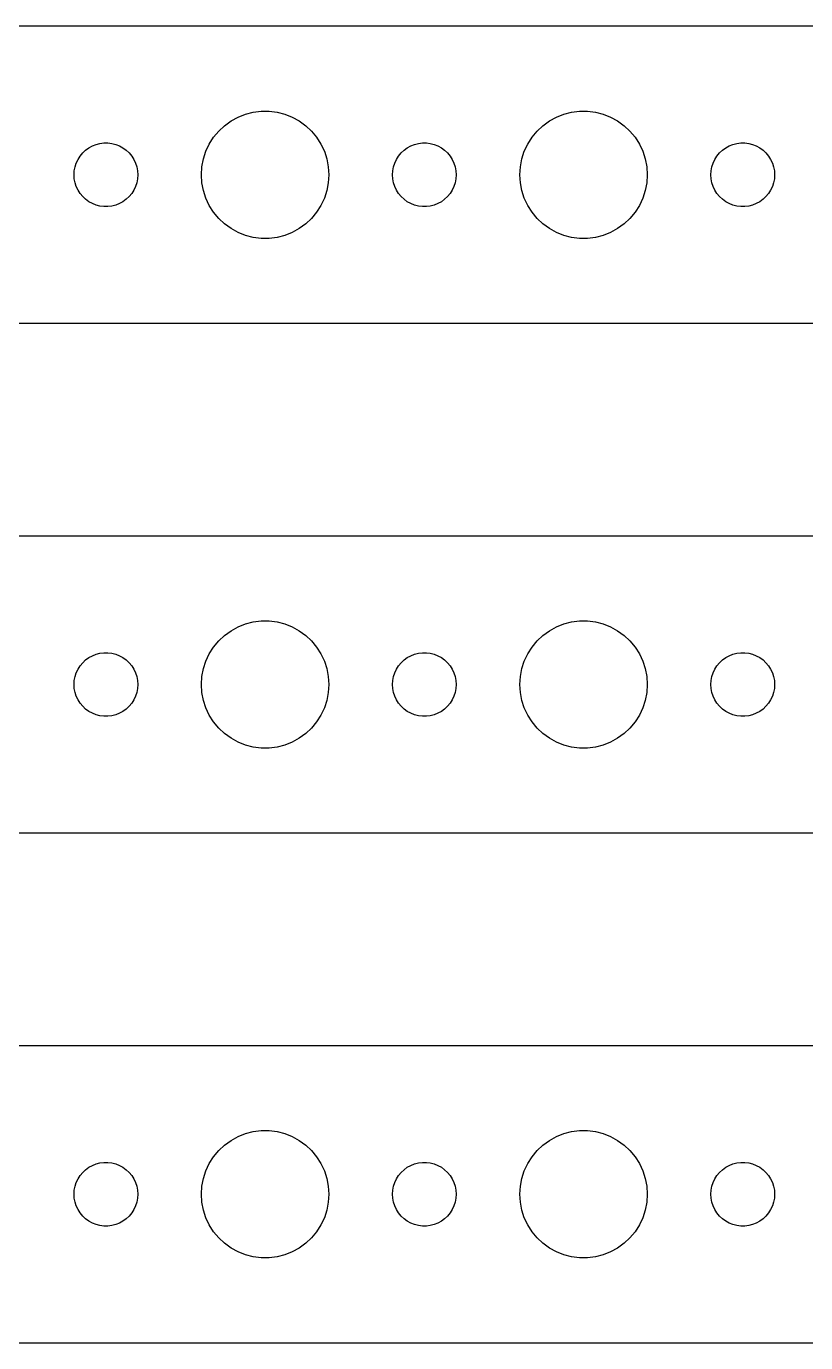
# Model space of a CAD drawing. Header units: metres. Extents: x -142 to 142, y 41 to 103.
# Drawn here: x 33.7 to 70.5, y 41 to 103 of the extents above; entities that cross this region are included whole.
import ezdxf

# ---------------------------------------------------------------- set-up
doc = ezdxf.new("R2010")
doc.units = ezdxf.units.M

msp = doc.modelspace()

# ---------------------------------------------------------------- linework, layer by layer
for p, q in [((137.314, 102.99), (-137.314, 102.99)), ((43.3925, 98.533), (43.7227, 98.7145)), ((43.7227, 98.7145), (44.0729, 98.8532)), ((44.0729, 98.8532), (44.4379, 98.9469)), ((44.4379, 98.9469), (44.8116, 98.9941)), ((44.8116, 98.9941), (45.1884, 98.9941)), ((45.1884, 98.9941), (45.5621, 98.9469)), ((45.5621, 98.9469), (45.927, 98.8532)), ((45.927, 98.8532), (46.2773, 98.7145)), ((46.2773, 98.7145), (46.6075, 98.533)), ((58.3925, 98.533), (58.7227, 98.7145)), ((58.7227, 98.7145), (59.0729, 98.8532)), ((59.0729, 98.8532), (59.4379, 98.9469)), ((59.4379, 98.9469), (59.8116, 98.9941)), ((59.8116, 98.9941), (60.1884, 98.9941)), ((60.1884, 98.9941), (60.5621, 98.9469)), ((60.5621, 98.9469), (60.927, 98.8532)), ((60.927, 98.8532), (61.2773, 98.7145)), ((61.2773, 98.7145), (61.6075, 98.533)), ((42.5729, 97.7634), (42.8131, 98.0536)), ((42.8131, 98.0536), (43.0877, 98.3115)), ((43.0877, 98.3115), (43.3925, 98.533)), ((46.6075, 98.533), (46.9123, 98.3115)), ((46.9123, 98.3115), (47.1869, 98.0536)), ((47.1869, 98.0536), (47.427, 97.7634)), ((57.5729, 97.7634), (57.8131, 98.0536)), ((57.8131, 98.0536), (58.0877, 98.3115)), ((58.0877, 98.3115), (58.3925, 98.533)), ((61.6075, 98.533), (61.9123, 98.3115)), ((61.9123, 98.3115), (62.1869, 98.0536)), ((62.1869, 98.0536), (62.427, 97.7634)), ((36.6963, 97.2665), (36.8613, 97.3572)), ((36.8613, 97.3572), (37.0365, 97.4266)), ((37.0365, 97.4266), (37.2189, 97.4734)), ((37.2189, 97.4734), (37.4058, 97.497)), ((37.4058, 97.497), (37.5942, 97.497)), ((37.5942, 97.497), (37.7811, 97.4734)), ((37.7811, 97.4734), (37.9635, 97.4266)), ((37.9635, 97.4266), (38.1387, 97.3572)), ((38.1387, 97.3572), (38.3037, 97.2665)), ((42.2107, 97.1044), (42.3711, 97.4453)), ((42.3711, 97.4453), (42.5729, 97.7634)), ((47.427, 97.7634), (47.6289, 97.4453)), ((47.6289, 97.4453), (47.7893, 97.1044)), ((51.6963, 97.2665), (51.8613, 97.3572)), ((51.8613, 97.3572), (52.0365, 97.4266)), ((52.0365, 97.4266), (52.2189, 97.4734)), ((52.2189, 97.4734), (52.4058, 97.497)), ((52.4058, 97.497), (52.5942, 97.497)), ((52.5942, 97.497), (52.7811, 97.4734)), ((52.7811, 97.4734), (52.9635, 97.4266)), ((52.9635, 97.4266), (53.1387, 97.3572)), ((53.1387, 97.3572), (53.3037, 97.2665)), ((57.2107, 97.1044), (57.3711, 97.4453)), ((57.3711, 97.4453), (57.5729, 97.7634)), ((62.427, 97.7634), (62.6289, 97.4453)), ((62.6289, 97.4453), (62.7893, 97.1044)), ((66.6963, 97.2665), (66.8613, 97.3572)), ((66.8613, 97.3572), (67.0365, 97.4266)), ((67.0365, 97.4266), (67.2189, 97.4734)), ((67.2189, 97.4734), (67.4058, 97.497)), ((67.4058, 97.497), (67.5942, 97.497)), ((67.5942, 97.497), (67.7811, 97.4734)), ((67.7811, 97.4734), (67.9635, 97.4266)), ((67.9635, 97.4266), (68.1387, 97.3572)), ((68.1387, 97.3572), (68.3037, 97.2665)), ((36.1053, 96.5522), (36.1855, 96.7226)), ((36.1855, 96.7226), (36.2865, 96.8817)), ((36.2865, 96.8817), (36.4065, 97.0268)), ((36.4065, 97.0268), (36.5439, 97.1558)), ((36.5439, 97.1558), (36.6963, 97.2665)), ((38.3037, 97.2665), (38.4561, 97.1558)), ((38.4561, 97.1558), (38.5934, 97.0268)), ((38.5934, 97.0268), (38.7135, 96.8817)), ((38.7135, 96.8817), (38.8145, 96.7226)), ((38.8145, 96.7226), (38.8947, 96.5522)), ((42.0237, 96.376), (42.0942, 96.7461)), ((42.0942, 96.7461), (42.2107, 97.1044)), ((47.7893, 97.1044), (47.9057, 96.7461)), ((47.9057, 96.7461), (47.9763, 96.376)), ((51.1053, 96.5522), (51.1855, 96.7226)), ((51.1855, 96.7226), (51.2865, 96.8817)), ((51.2865, 96.8817), (51.4065, 97.0268)), ((51.4065, 97.0268), (51.5439, 97.1558)), ((51.5439, 97.1558), (51.6963, 97.2665)), ((53.3037, 97.2665), (53.4561, 97.1558)), ((53.4561, 97.1558), (53.5934, 97.0268)), ((53.5934, 97.0268), (53.7135, 96.8817)), ((53.7135, 96.8817), (53.8145, 96.7226)), ((53.8145, 96.7226), (53.8947, 96.5522)), ((57.0237, 96.376), (57.0942, 96.7461)), ((57.0942, 96.7461), (57.2107, 97.1044)), ((62.7893, 97.1044), (62.9057, 96.7461)), ((62.9057, 96.7461), (62.9763, 96.376)), ((66.1053, 96.5522), (66.1855, 96.7226)), ((66.1855, 96.7226), (66.2865, 96.8817)), ((66.2865, 96.8817), (66.4065, 97.0268)), ((66.4065, 97.0268), (66.5439, 97.1558)), ((66.5439, 97.1558), (66.6963, 97.2665)), ((68.3037, 97.2665), (68.4561, 97.1558)), ((68.4561, 97.1558), (68.5934, 97.0268)), ((68.5934, 97.0268), (68.7135, 96.8817)), ((68.7135, 96.8817), (68.8145, 96.7226)), ((68.8145, 96.7226), (68.8947, 96.5522)), ((36, 96), (36.0118, 96.188)), ((36.0118, 96.188), (36.0471, 96.373)), ((36.0471, 96.373), (36.1053, 96.5522)), ((38.8947, 96.5522), (38.9529, 96.373)), ((38.9529, 96.373), (38.9882, 96.188)), ((38.9882, 96.188), (39, 96)), ((42, 96), (42.0237, 96.376)), ((47.9763, 96.376), (48, 96)), ((51, 96), (51.0118, 96.188)), ((51.0118, 96.188), (51.0471, 96.373)), ((51.0471, 96.373), (51.1053, 96.5522)), ((53.8947, 96.5522), (53.9529, 96.373)), ((53.9529, 96.373), (53.9882, 96.188)), ((53.9882, 96.188), (54, 96)), ((57, 96), (57.0237, 96.376)), ((62.9763, 96.376), (63, 96)), ((66, 96), (66.0118, 96.188)), ((66.0118, 96.188), (66.0471, 96.373)), ((66.0471, 96.373), (66.1053, 96.5522)), ((68.8947, 96.5522), (68.9529, 96.373)), ((68.9529, 96.373), (68.9882, 96.188)), ((68.9882, 96.188), (69, 96)), ((36.0118, 95.812), (36, 96)), ((36.0471, 95.627), (36.0118, 95.812)), ((36.1053, 95.4478), (36.0471, 95.627)), ((38.9529, 95.627), (38.8947, 95.4478)), ((38.9882, 95.812), (38.9529, 95.627)), ((39, 96), (38.9882, 95.812)), ((42.0237, 95.624), (42, 96)), ((42.0942, 95.2539), (42.0237, 95.624)), ((47.9763, 95.624), (47.9057, 95.2539)), ((48, 96), (47.9763, 95.624)), ((51.0118, 95.812), (51, 96)), ((51.0471, 95.627), (51.0118, 95.812)), ((51.1053, 95.4478), (51.0471, 95.627)), ((53.9529, 95.627), (53.8947, 95.4478)), ((53.9882, 95.812), (53.9529, 95.627)), ((54, 96), (53.9882, 95.812)), ((57.0237, 95.624), (57, 96)), ((57.0942, 95.2539), (57.0237, 95.624)), ((62.9763, 95.624), (62.9057, 95.2539)), ((63, 96), (62.9763, 95.624)), ((66.0118, 95.812), (66, 96)), ((66.0471, 95.627), (66.0118, 95.812)), ((66.1053, 95.4478), (66.0471, 95.627)), ((68.9529, 95.627), (68.8947, 95.4478)), ((68.9882, 95.812), (68.9529, 95.627)), ((69, 96), (68.9882, 95.812)), ((36.1855, 95.2774), (36.1053, 95.4478)), ((36.2865, 95.1183), (36.1855, 95.2774)), ((36.4065, 94.9732), (36.2865, 95.1183)), ((36.5439, 94.8442), (36.4065, 94.9732)), ((36.6963, 94.7335), (36.5439, 94.8442)), ((38.4561, 94.8442), (38.3037, 94.7335)), ((38.5934, 94.9732), (38.4561, 94.8442)), ((38.7135, 95.1183), (38.5934, 94.9732)), ((38.8145, 95.2774), (38.7135, 95.1183)), ((38.8947, 95.4478), (38.8145, 95.2774)), ((42.2107, 94.8956), (42.0942, 95.2539)), ((42.3711, 94.5547), (42.2107, 94.8956)), ((47.7893, 94.8956), (47.6289, 94.5547)), ((47.9057, 95.2539), (47.7893, 94.8956)), ((51.1855, 95.2774), (51.1053, 95.4478)), ((51.2865, 95.1183), (51.1855, 95.2774)), ((51.4065, 94.9732), (51.2865, 95.1183)), ((51.5439, 94.8442), (51.4065, 94.9732)), ((51.6963, 94.7335), (51.5439, 94.8442)), ((53.4561, 94.8442), (53.3037, 94.7335)), ((53.5934, 94.9732), (53.4561, 94.8442)), ((53.7135, 95.1183), (53.5934, 94.9732)), ((53.8145, 95.2774), (53.7135, 95.1183)), ((53.8947, 95.4478), (53.8145, 95.2774)), ((57.2107, 94.8956), (57.0942, 95.2539)), ((57.3711, 94.5547), (57.2107, 94.8956)), ((62.7893, 94.8956), (62.6289, 94.5547)), ((62.9057, 95.2539), (62.7893, 94.8956)), ((66.1855, 95.2774), (66.1053, 95.4478)), ((66.2865, 95.1183), (66.1855, 95.2774)), ((66.4065, 94.9732), (66.2865, 95.1183)), ((66.5439, 94.8442), (66.4065, 94.9732)), ((66.6963, 94.7335), (66.5439, 94.8442)), ((68.4561, 94.8442), (68.3037, 94.7335)), ((68.5934, 94.9732), (68.4561, 94.8442)), ((68.7135, 95.1183), (68.5934, 94.9732)), ((68.8145, 95.2774), (68.7135, 95.1183)), ((68.8947, 95.4478), (68.8145, 95.2774)), ((36.8613, 94.6428), (36.6963, 94.7335)), ((37.0365, 94.5734), (36.8613, 94.6428)), ((37.2189, 94.5266), (37.0365, 94.5734)), ((37.4058, 94.503), (37.2189, 94.5266)), ((37.5942, 94.503), (37.4058, 94.503)), ((37.7811, 94.5266), (37.5942, 94.503)), ((37.9635, 94.5734), (37.7811, 94.5266)), ((38.1387, 94.6428), (37.9635, 94.5734)), ((38.3037, 94.7335), (38.1387, 94.6428)), ((42.5729, 94.2366), (42.3711, 94.5547)), ((42.8131, 93.9464), (42.5729, 94.2366)), ((47.427, 94.2366), (47.1869, 93.9464)), ((47.6289, 94.5547), (47.427, 94.2366)), ((51.8613, 94.6428), (51.6963, 94.7335)), ((52.0365, 94.5734), (51.8613, 94.6428)), ((52.2189, 94.5266), (52.0365, 94.5734)), ((52.4058, 94.503), (52.2189, 94.5266)), ((52.5942, 94.503), (52.4058, 94.503)), ((52.7811, 94.5266), (52.5942, 94.503)), ((52.9635, 94.5734), (52.7811, 94.5266)), ((53.1387, 94.6428), (52.9635, 94.5734)), ((53.3037, 94.7335), (53.1387, 94.6428)), ((57.5729, 94.2366), (57.3711, 94.5547)), ((57.8131, 93.9464), (57.5729, 94.2366)), ((62.427, 94.2366), (62.1869, 93.9464)), ((62.6289, 94.5547), (62.427, 94.2366)), ((66.8613, 94.6428), (66.6963, 94.7335)), ((67.0365, 94.5734), (66.8613, 94.6428)), ((67.2189, 94.5266), (67.0365, 94.5734)), ((67.4058, 94.503), (67.2189, 94.5266)), ((67.5942, 94.503), (67.4058, 94.503)), ((67.7811, 94.5266), (67.5942, 94.503)), ((67.9635, 94.5734), (67.7811, 94.5266)), ((68.1387, 94.6428), (67.9635, 94.5734)), ((68.3037, 94.7335), (68.1387, 94.6428)), ((43.0877, 93.6885), (42.8131, 93.9464)), ((43.3925, 93.467), (43.0877, 93.6885)), ((46.9123, 93.6885), (46.6075, 93.467)), ((47.1869, 93.9464), (46.9123, 93.6885)), ((58.0877, 93.6885), (57.8131, 93.9464)), ((58.3925, 93.467), (58.0877, 93.6885)), ((61.9123, 93.6885), (61.6075, 93.467)), ((62.1869, 93.9464), (61.9123, 93.6885)), ((43.7227, 93.2855), (43.3925, 93.467)), ((44.0729, 93.1468), (43.7227, 93.2855)), ((44.4379, 93.0531), (44.0729, 93.1468)), ((44.8116, 93.0059), (44.4379, 93.0531)), ((45.1884, 93.0059), (44.8116, 93.0059)), ((45.5621, 93.0531), (45.1884, 93.0059)), ((45.927, 93.1468), (45.5621, 93.0531)), ((46.2773, 93.2855), (45.927, 93.1468)), ((46.6075, 93.467), (46.2773, 93.2855)), ((58.7227, 93.2855), (58.3925, 93.467)), ((59.0729, 93.1468), (58.7227, 93.2855)), ((59.4379, 93.0531), (59.0729, 93.1468)), ((59.8116, 93.0059), (59.4379, 93.0531)), ((60.1884, 93.0059), (59.8116, 93.0059)), ((60.5621, 93.0531), (60.1884, 93.0059)), ((60.927, 93.1468), (60.5621, 93.0531)), ((61.2773, 93.2855), (60.927, 93.1468)), ((61.6075, 93.467), (61.2773, 93.2855)), ((-137.314, 89.0099), (137.314, 89.0099)), ((137.314, 78.9901), (-137.314, 78.9901)), ((43.0877, 74.3115), (43.3925, 74.533)), ((43.3925, 74.533), (43.7227, 74.7145)), ((43.7227, 74.7145), (44.0729, 74.8532)), ((44.0729, 74.8532), (44.4379, 74.9469)), ((44.4379, 74.9469), (44.8116, 74.9941)), ((44.8116, 74.9941), (45.1884, 74.9941)), ((45.1884, 74.9941), (45.5621, 74.9469)), ((45.5621, 74.9469), (45.927, 74.8532)), ((45.927, 74.8532), (46.2773, 74.7145)), ((46.2773, 74.7145), (46.6075, 74.533)), ((46.6075, 74.533), (46.9123, 74.3115)), ((58.0877, 74.3115), (58.3925, 74.533)), ((58.3925, 74.533), (58.7227, 74.7145)), ((58.7227, 74.7145), (59.0729, 74.8532)), ((59.0729, 74.8532), (59.4379, 74.9469)), ((59.4379, 74.9469), (59.8116, 74.9941)), ((59.8116, 74.9941), (60.1884, 74.9941)), ((60.1884, 74.9941), (60.5621, 74.9469)), ((60.5621, 74.9469), (60.927, 74.8532)), ((60.927, 74.8532), (61.2773, 74.7145)), ((61.2773, 74.7145), (61.6075, 74.533)), ((61.6075, 74.533), (61.9123, 74.3115)), ((42.3711, 73.4453), (42.5729, 73.7634)), ((42.5729, 73.7634), (42.8131, 74.0536)), ((42.8131, 74.0536), (43.0877, 74.3115)), ((46.9123, 74.3115), (47.1869, 74.0536)), ((47.1869, 74.0536), (47.427, 73.7634)), ((47.427, 73.7634), (47.6289, 73.4453)), ((57.3711, 73.4453), (57.5729, 73.7634)), ((57.5729, 73.7634), (57.8131, 74.0536)), ((57.8131, 74.0536), (58.0877, 74.3115)), ((61.9123, 74.3115), (62.1869, 74.0536)), ((62.1869, 74.0536), (62.427, 73.7634)), ((62.427, 73.7634), (62.6289, 73.4453)), ((36.4065, 73.0268), (36.5439, 73.1558)), ((36.5439, 73.1558), (36.6963, 73.2665)), ((36.6963, 73.2665), (36.8613, 73.3572)), ((36.8613, 73.3572), (37.0365, 73.4266)), ((37.0365, 73.4266), (37.2189, 73.4734)), ((37.2189, 73.4734), (37.4058, 73.497)), ((37.4058, 73.497), (37.5942, 73.497)), ((37.5942, 73.497), (37.7811, 73.4734)), ((37.7811, 73.4734), (37.9635, 73.4266)), ((37.9635, 73.4266), (38.1387, 73.3572)), ((38.1387, 73.3572), (38.3037, 73.2665)), ((38.3037, 73.2665), (38.4561, 73.1558)), ((38.4561, 73.1558), (38.5934, 73.0268)), ((42.2107, 73.1044), (42.3711, 73.4453)), ((47.6289, 73.4453), (47.7893, 73.1044)), ((51.4065, 73.0268), (51.5439, 73.1558)), ((51.5439, 73.1558), (51.6963, 73.2665)), ((51.6963, 73.2665), (51.8613, 73.3572)), ((51.8613, 73.3572), (52.0365, 73.4266)), ((52.0365, 73.4266), (52.2189, 73.4734)), ((52.2189, 73.4734), (52.4058, 73.497)), ((52.4058, 73.497), (52.5942, 73.497)), ((52.5942, 73.497), (52.7811, 73.4734)), ((52.7811, 73.4734), (52.9635, 73.4266)), ((52.9635, 73.4266), (53.1387, 73.3572)), ((53.1387, 73.3572), (53.3037, 73.2665)), ((53.3037, 73.2665), (53.4561, 73.1558)), ((53.4561, 73.1558), (53.5934, 73.0268)), ((57.2107, 73.1044), (57.3711, 73.4453)), ((62.6289, 73.4453), (62.7893, 73.1044)), ((66.4065, 73.0268), (66.5439, 73.1558)), ((66.5439, 73.1558), (66.6963, 73.2665)), ((66.6963, 73.2665), (66.8613, 73.3572)), ((66.8613, 73.3572), (67.0365, 73.4266)), ((67.0365, 73.4266), (67.2189, 73.4734)), ((67.2189, 73.4734), (67.4058, 73.497)), ((67.4058, 73.497), (67.5942, 73.497)), ((67.5942, 73.497), (67.7811, 73.4734)), ((67.7811, 73.4734), (67.9635, 73.4266)), ((67.9635, 73.4266), (68.1387, 73.3572)), ((68.1387, 73.3572), (68.3037, 73.2665)), ((68.3037, 73.2665), (68.4561, 73.1558)), ((68.4561, 73.1558), (68.5934, 73.0268)), ((36.0471, 72.373), (36.1053, 72.5522)), ((36.1053, 72.5522), (36.1855, 72.7226)), ((36.1855, 72.7226), (36.2865, 72.8817)), ((36.2865, 72.8817), (36.4065, 73.0268)), ((38.5934, 73.0268), (38.7135, 72.8817)), ((38.7135, 72.8817), (38.8145, 72.7226)), ((38.8145, 72.7226), (38.8947, 72.5522)), ((38.8947, 72.5522), (38.9529, 72.373)), ((42.0237, 72.376), (42.0942, 72.7461)), ((42.0942, 72.7461), (42.2107, 73.1044)), ((47.7893, 73.1044), (47.9057, 72.7461)), ((47.9057, 72.7461), (47.9763, 72.376)), ((51.0471, 72.373), (51.1053, 72.5522)), ((51.1053, 72.5522), (51.1855, 72.7226)), ((51.1855, 72.7226), (51.2865, 72.8817)), ((51.2865, 72.8817), (51.4065, 73.0268)), ((53.5934, 73.0268), (53.7135, 72.8817)), ((53.7135, 72.8817), (53.8145, 72.7226)), ((53.8145, 72.7226), (53.8947, 72.5522)), ((53.8947, 72.5522), (53.9529, 72.373)), ((57.0237, 72.376), (57.0942, 72.7461)), ((57.0942, 72.7461), (57.2107, 73.1044)), ((62.7893, 73.1044), (62.9057, 72.7461)), ((62.9057, 72.7461), (62.9763, 72.376)), ((66.0471, 72.373), (66.1053, 72.5522)), ((66.1053, 72.5522), (66.1855, 72.7226)), ((66.1855, 72.7226), (66.2865, 72.8817)), ((66.2865, 72.8817), (66.4065, 73.0268)), ((68.5934, 73.0268), (68.7135, 72.8817)), ((68.7135, 72.8817), (68.8145, 72.7226)), ((68.8145, 72.7226), (68.8947, 72.5522)), ((68.8947, 72.5522), (68.9529, 72.373)), ((36, 72), (36.0118, 72.188)), ((36.0118, 71.812), (36, 72)), ((36.0118, 72.188), (36.0471, 72.373)), ((38.9529, 72.373), (38.9882, 72.188)), ((38.9882, 72.188), (39, 72)), ((39, 72), (38.9882, 71.812)), ((42, 72), (42.0237, 72.376)), ((42.0237, 71.624), (42, 72)), ((47.9763, 72.376), (48, 72)), ((48, 72), (47.9763, 71.624)), ((51, 72), (51.0118, 72.188)), ((51.0118, 71.812), (51, 72)), ((51.0118, 72.188), (51.0471, 72.373)), ((53.9529, 72.373), (53.9882, 72.188)), ((53.9882, 72.188), (54, 72)), ((54, 72), (53.9882, 71.812)), ((57, 72), (57.0237, 72.376)), ((57.0237, 71.624), (57, 72)), ((62.9763, 72.376), (63, 72)), ((63, 72), (62.9763, 71.624)), ((66, 72), (66.0118, 72.188)), ((66.0118, 71.812), (66, 72)), ((66.0118, 72.188), (66.0471, 72.373)), ((68.9529, 72.373), (68.9882, 72.188)), ((68.9882, 72.188), (69, 72)), ((69, 72), (68.9882, 71.812)), ((36.0471, 71.627), (36.0118, 71.812)), ((36.1053, 71.4478), (36.0471, 71.627)), ((36.1855, 71.2774), (36.1053, 71.4478)), ((36.2865, 71.1183), (36.1855, 71.2774)), ((38.8145, 71.2774), (38.7135, 71.1183)), ((38.8947, 71.4478), (38.8145, 71.2774)), ((38.9529, 71.627), (38.8947, 71.4478)), ((38.9882, 71.812), (38.9529, 71.627)), ((42.0942, 71.2539), (42.0237, 71.624)), ((47.9763, 71.624), (47.9057, 71.2539)), ((51.0471, 71.627), (51.0118, 71.812)), ((51.1053, 71.4478), (51.0471, 71.627)), ((51.1855, 71.2774), (51.1053, 71.4478)), ((51.2865, 71.1183), (51.1855, 71.2774)), ((53.8145, 71.2774), (53.7135, 71.1183)), ((53.8947, 71.4478), (53.8145, 71.2774)), ((53.9529, 71.627), (53.8947, 71.4478)), ((53.9882, 71.812), (53.9529, 71.627)), ((57.0942, 71.2539), (57.0237, 71.624)), ((62.9763, 71.624), (62.9057, 71.2539)), ((66.0471, 71.627), (66.0118, 71.812)), ((66.1053, 71.4478), (66.0471, 71.627)), ((66.1855, 71.2774), (66.1053, 71.4478)), ((66.2865, 71.1183), (66.1855, 71.2774)), ((68.8145, 71.2774), (68.7135, 71.1183)), ((68.8947, 71.4478), (68.8145, 71.2774)), ((68.9529, 71.627), (68.8947, 71.4478)), ((68.9882, 71.812), (68.9529, 71.627)), ((36.4065, 70.9732), (36.2865, 71.1183)), ((36.5439, 70.8442), (36.4065, 70.9732)), ((36.6963, 70.7335), (36.5439, 70.8442)), ((36.8613, 70.6428), (36.6963, 70.7335)), ((38.3037, 70.7335), (38.1387, 70.6428)), ((38.4561, 70.8442), (38.3037, 70.7335)), ((38.5934, 70.9732), (38.4561, 70.8442)), ((38.7135, 71.1183), (38.5934, 70.9732)), ((42.2107, 70.8956), (42.0942, 71.2539)), ((42.3711, 70.5547), (42.2107, 70.8956)), ((47.7893, 70.8956), (47.6289, 70.5547)), ((47.9057, 71.2539), (47.7893, 70.8956)), ((51.4065, 70.9732), (51.2865, 71.1183)), ((51.5439, 70.8442), (51.4065, 70.9732)), ((51.6963, 70.7335), (51.5439, 70.8442)), ((51.8613, 70.6428), (51.6963, 70.7335)), ((53.3037, 70.7335), (53.1387, 70.6428)), ((53.4561, 70.8442), (53.3037, 70.7335)), ((53.5934, 70.9732), (53.4561, 70.8442)), ((53.7135, 71.1183), (53.5934, 70.9732)), ((57.2107, 70.8956), (57.0942, 71.2539)), ((57.3711, 70.5547), (57.2107, 70.8956)), ((62.7893, 70.8956), (62.6289, 70.5547)), ((62.9057, 71.2539), (62.7893, 70.8956)), ((66.4065, 70.9732), (66.2865, 71.1183)), ((66.5439, 70.8442), (66.4065, 70.9732)), ((66.6963, 70.7335), (66.5439, 70.8442)), ((66.8613, 70.6428), (66.6963, 70.7335)), ((68.3037, 70.7335), (68.1387, 70.6428)), ((68.4561, 70.8442), (68.3037, 70.7335)), ((68.5934, 70.9732), (68.4561, 70.8442)), ((68.7135, 71.1183), (68.5934, 70.9732)), ((37.0365, 70.5734), (36.8613, 70.6428)), ((37.2189, 70.5266), (37.0365, 70.5734)), ((37.4058, 70.503), (37.2189, 70.5266)), ((37.5942, 70.503), (37.4058, 70.503)), ((37.7811, 70.5266), (37.5942, 70.503)), ((37.9635, 70.5734), (37.7811, 70.5266)), ((38.1387, 70.6428), (37.9635, 70.5734)), ((42.5729, 70.2366), (42.3711, 70.5547)), ((42.8131, 69.9464), (42.5729, 70.2366)), ((47.427, 70.2366), (47.1869, 69.9464)), ((47.6289, 70.5547), (47.427, 70.2366)), ((52.0365, 70.5734), (51.8613, 70.6428)), ((52.2189, 70.5266), (52.0365, 70.5734)), ((52.4058, 70.503), (52.2189, 70.5266)), ((52.5942, 70.503), (52.4058, 70.503)), ((52.7811, 70.5266), (52.5942, 70.503)), ((52.9635, 70.5734), (52.7811, 70.5266)), ((53.1387, 70.6428), (52.9635, 70.5734)), ((57.5729, 70.2366), (57.3711, 70.5547)), ((57.8131, 69.9464), (57.5729, 70.2366)), ((62.427, 70.2366), (62.1869, 69.9464)), ((62.6289, 70.5547), (62.427, 70.2366)), ((67.0365, 70.5734), (66.8613, 70.6428)), ((67.2189, 70.5266), (67.0365, 70.5734)), ((67.4058, 70.503), (67.2189, 70.5266)), ((67.5942, 70.503), (67.4058, 70.503)), ((67.7811, 70.5266), (67.5942, 70.503)), ((67.9635, 70.5734), (67.7811, 70.5266)), ((68.1387, 70.6428), (67.9635, 70.5734)), ((43.0877, 69.6885), (42.8131, 69.9464)), ((43.3925, 69.467), (43.0877, 69.6885)), ((43.7227, 69.2855), (43.3925, 69.467)), ((46.6075, 69.467), (46.2773, 69.2855)), ((46.9123, 69.6885), (46.6075, 69.467)), ((47.1869, 69.9464), (46.9123, 69.6885)), ((58.0877, 69.6885), (57.8131, 69.9464)), ((58.3925, 69.467), (58.0877, 69.6885)), ((58.7227, 69.2855), (58.3925, 69.467)), ((61.6075, 69.467), (61.2773, 69.2855)), ((61.9123, 69.6885), (61.6075, 69.467)), ((62.1869, 69.9464), (61.9123, 69.6885)), ((44.0729, 69.1468), (43.7227, 69.2855)), ((44.4379, 69.0531), (44.0729, 69.1468)), ((44.8116, 69.0059), (44.4379, 69.0531)), ((45.1884, 69.0059), (44.8116, 69.0059)), ((45.5621, 69.0531), (45.1884, 69.0059)), ((45.927, 69.1468), (45.5621, 69.0531)), ((46.2773, 69.2855), (45.927, 69.1468)), ((59.0729, 69.1468), (58.7227, 69.2855)), ((59.4379, 69.0531), (59.0729, 69.1468)), ((59.8116, 69.0059), (59.4379, 69.0531)), ((60.1884, 69.0059), (59.8116, 69.0059)), ((60.5621, 69.0531), (60.1884, 69.0059)), ((60.927, 69.1468), (60.5621, 69.0531)), ((61.2773, 69.2855), (60.927, 69.1468)), ((-137.314, 65.0099), (137.314, 65.0099)), ((137.314, 54.9901), (-137.314, 54.9901)), ((43.7227, 50.7145), (44.0729, 50.8532)), ((44.0729, 50.8532), (44.4379, 50.9469)), ((44.4379, 50.9469), (44.8116, 50.9941)), ((44.8116, 50.9941), (45.1884, 50.9941)), ((45.1884, 50.9941), (45.5621, 50.9469)), ((45.5621, 50.9469), (45.927, 50.8532)), ((45.927, 50.8532), (46.2773, 50.7145)), ((58.7227, 50.7145), (59.0729, 50.8532)), ((59.0729, 50.8532), (59.4379, 50.9469)), ((59.4379, 50.9469), (59.8116, 50.9941)), ((59.8116, 50.9941), (60.1884, 50.9941)), ((60.1884, 50.9941), (60.5621, 50.9469)), ((60.5621, 50.9469), (60.927, 50.8532)), ((60.927, 50.8532), (61.2773, 50.7145)), ((42.8131, 50.0536), (43.0877, 50.3115)), ((43.0877, 50.3115), (43.3925, 50.533)), ((43.3925, 50.533), (43.7227, 50.7145)), ((46.2773, 50.7145), (46.6075, 50.533)), ((46.6075, 50.533), (46.9123, 50.3115)), ((46.9123, 50.3115), (47.1869, 50.0536)), ((57.8131, 50.0536), (58.0877, 50.3115)), ((58.0877, 50.3115), (58.3925, 50.533)), ((58.3925, 50.533), (58.7227, 50.7145)), ((61.2773, 50.7145), (61.6075, 50.533)), ((61.6075, 50.533), (61.9123, 50.3115)), ((61.9123, 50.3115), (62.1869, 50.0536)), ((42.3711, 49.4453), (42.5729, 49.7634)), ((42.5729, 49.7634), (42.8131, 50.0536)), ((47.1869, 50.0536), (47.427, 49.7634)), ((47.427, 49.7634), (47.6289, 49.4453)), ((57.3711, 49.4453), (57.5729, 49.7634)), ((57.5729, 49.7634), (57.8131, 50.0536)), ((62.1869, 50.0536), (62.427, 49.7634)), ((62.427, 49.7634), (62.6289, 49.4453)), ((36.2865, 48.8817), (36.4065, 49.0268)), ((36.4065, 49.0268), (36.5439, 49.1558)), ((36.5439, 49.1558), (36.6963, 49.2665)), ((36.6963, 49.2665), (36.8613, 49.3572)), ((36.8613, 49.3572), (37.0365, 49.4266)), ((37.0365, 49.4266), (37.2189, 49.4734)), ((37.2189, 49.4734), (37.4058, 49.497)), ((37.4058, 49.497), (37.5942, 49.497)), ((37.5942, 49.497), (37.7811, 49.4734)), ((37.7811, 49.4734), (37.9635, 49.4266)), ((37.9635, 49.4266), (38.1387, 49.3572)), ((38.1387, 49.3572), (38.3037, 49.2665)), ((38.3037, 49.2665), (38.4561, 49.1558)), ((38.4561, 49.1558), (38.5934, 49.0268)), ((38.5934, 49.0268), (38.7135, 48.8817)), ((42.0942, 48.7461), (42.2107, 49.1044)), ((42.2107, 49.1044), (42.3711, 49.4453)), ((47.6289, 49.4453), (47.7893, 49.1044)), ((47.7893, 49.1044), (47.9057, 48.7461)), ((51.2865, 48.8817), (51.4065, 49.0268)), ((51.4065, 49.0268), (51.5439, 49.1558)), ((51.5439, 49.1558), (51.6963, 49.2665)), ((51.6963, 49.2665), (51.8613, 49.3572)), ((51.8613, 49.3572), (52.0365, 49.4266)), ((52.0365, 49.4266), (52.2189, 49.4734)), ((52.2189, 49.4734), (52.4058, 49.497)), ((52.4058, 49.497), (52.5942, 49.497)), ((52.5942, 49.497), (52.7811, 49.4734)), ((52.7811, 49.4734), (52.9635, 49.4266)), ((52.9635, 49.4266), (53.1387, 49.3572)), ((53.1387, 49.3572), (53.3037, 49.2665)), ((53.3037, 49.2665), (53.4561, 49.1558)), ((53.4561, 49.1558), (53.5934, 49.0268)), ((53.5934, 49.0268), (53.7135, 48.8817)), ((57.0942, 48.7461), (57.2107, 49.1044)), ((57.2107, 49.1044), (57.3711, 49.4453)), ((62.6289, 49.4453), (62.7893, 49.1044)), ((62.7893, 49.1044), (62.9057, 48.7461)), ((66.2865, 48.8817), (66.4065, 49.0268)), ((66.4065, 49.0268), (66.5439, 49.1558)), ((66.5439, 49.1558), (66.6963, 49.2665)), ((66.6963, 49.2665), (66.8613, 49.3572)), ((66.8613, 49.3572), (67.0365, 49.4266)), ((67.0365, 49.4266), (67.2189, 49.4734)), ((67.2189, 49.4734), (67.4058, 49.497)), ((67.4058, 49.497), (67.5942, 49.497)), ((67.5942, 49.497), (67.7811, 49.4734)), ((67.7811, 49.4734), (67.9635, 49.4266)), ((67.9635, 49.4266), (68.1387, 49.3572)), ((68.1387, 49.3572), (68.3037, 49.2665)), ((68.3037, 49.2665), (68.4561, 49.1558)), ((68.4561, 49.1558), (68.5934, 49.0268)), ((68.5934, 49.0268), (68.7135, 48.8817)), ((36.0118, 48.188), (36.0471, 48.373)), ((36.0471, 48.373), (36.1053, 48.5522)), ((36.1053, 48.5522), (36.1855, 48.7226)), ((36.1855, 48.7226), (36.2865, 48.8817)), ((38.7135, 48.8817), (38.8145, 48.7226)), ((38.8145, 48.7226), (38.8947, 48.5522)), ((38.8947, 48.5522), (38.9529, 48.373)), ((38.9529, 48.373), (38.9882, 48.188)), ((42, 48), (42.0237, 48.376)), ((42.0237, 48.376), (42.0942, 48.7461)), ((47.9057, 48.7461), (47.9763, 48.376)), ((47.9763, 48.376), (48, 48)), ((51.0118, 48.188), (51.0471, 48.373)), ((51.0471, 48.373), (51.1053, 48.5522)), ((51.1053, 48.5522), (51.1855, 48.7226)), ((51.1855, 48.7226), (51.2865, 48.8817)), ((53.7135, 48.8817), (53.8145, 48.7226)), ((53.8145, 48.7226), (53.8947, 48.5522)), ((53.8947, 48.5522), (53.9529, 48.373)), ((53.9529, 48.373), (53.9882, 48.188)), ((57, 48), (57.0237, 48.376)), ((57.0237, 48.376), (57.0942, 48.7461)), ((62.9057, 48.7461), (62.9763, 48.376)), ((62.9763, 48.376), (63, 48)), ((66.0118, 48.188), (66.0471, 48.373)), ((66.0471, 48.373), (66.1053, 48.5522)), ((66.1053, 48.5522), (66.1855, 48.7226)), ((66.1855, 48.7226), (66.2865, 48.8817)), ((68.7135, 48.8817), (68.8145, 48.7226)), ((68.8145, 48.7226), (68.8947, 48.5522)), ((68.8947, 48.5522), (68.9529, 48.373)), ((68.9529, 48.373), (68.9882, 48.188)), ((36, 48), (36.0118, 48.188)), ((36.0118, 47.812), (36, 48)), ((36.0471, 47.627), (36.0118, 47.812)), ((38.9882, 47.812), (38.9529, 47.627)), ((38.9882, 48.188), (39, 48)), ((39, 48), (38.9882, 47.812)), ((42.0237, 47.624), (42, 48)), ((48, 48), (47.9763, 47.624)), ((51, 48), (51.0118, 48.188)), ((51.0118, 47.812), (51, 48)), ((51.0471, 47.627), (51.0118, 47.812)), ((53.9882, 47.812), (53.9529, 47.627)), ((53.9882, 48.188), (54, 48)), ((54, 48), (53.9882, 47.812)), ((57.0237, 47.624), (57, 48)), ((63, 48), (62.9763, 47.624)), ((66, 48), (66.0118, 48.188)), ((66.0118, 47.812), (66, 48)), ((66.0471, 47.627), (66.0118, 47.812)), ((68.9882, 47.812), (68.9529, 47.627)), ((68.9882, 48.188), (69, 48)), ((69, 48), (68.9882, 47.812)), ((36.1053, 47.4478), (36.0471, 47.627)), ((36.1855, 47.2774), (36.1053, 47.4478)), ((36.2865, 47.1183), (36.1855, 47.2774)), ((36.4065, 46.9732), (36.2865, 47.1183)), ((38.7135, 47.1183), (38.5934, 46.9732)), ((38.8145, 47.2774), (38.7135, 47.1183)), ((38.8947, 47.4478), (38.8145, 47.2774)), ((38.9529, 47.627), (38.8947, 47.4478)), ((42.0942, 47.2539), (42.0237, 47.624)), ((42.2107, 46.8956), (42.0942, 47.2539)), ((47.9057, 47.2539), (47.7893, 46.8956)), ((47.9763, 47.624), (47.9057, 47.2539)), ((51.1053, 47.4478), (51.0471, 47.627)), ((51.1855, 47.2774), (51.1053, 47.4478)), ((51.2865, 47.1183), (51.1855, 47.2774)), ((51.4065, 46.9732), (51.2865, 47.1183)), ((53.7135, 47.1183), (53.5934, 46.9732)), ((53.8145, 47.2774), (53.7135, 47.1183)), ((53.8947, 47.4478), (53.8145, 47.2774)), ((53.9529, 47.627), (53.8947, 47.4478)), ((57.0942, 47.2539), (57.0237, 47.624)), ((57.2107, 46.8956), (57.0942, 47.2539)), ((62.9057, 47.2539), (62.7893, 46.8956)), ((62.9763, 47.624), (62.9057, 47.2539)), ((66.1053, 47.4478), (66.0471, 47.627)), ((66.1855, 47.2774), (66.1053, 47.4478)), ((66.2865, 47.1183), (66.1855, 47.2774)), ((66.4065, 46.9732), (66.2865, 47.1183)), ((68.7135, 47.1183), (68.5934, 46.9732)), ((68.8145, 47.2774), (68.7135, 47.1183)), ((68.8947, 47.4478), (68.8145, 47.2774)), ((68.9529, 47.627), (68.8947, 47.4478)), ((36.5439, 46.8442), (36.4065, 46.9732)), ((36.6963, 46.7335), (36.5439, 46.8442)), ((36.8613, 46.6428), (36.6963, 46.7335)), ((37.0365, 46.5734), (36.8613, 46.6428)), ((37.2189, 46.5266), (37.0365, 46.5734)), ((37.4058, 46.503), (37.2189, 46.5266)), ((37.5942, 46.503), (37.4058, 46.503)), ((37.7811, 46.5266), (37.5942, 46.503)), ((37.9635, 46.5734), (37.7811, 46.5266)), ((38.1387, 46.6428), (37.9635, 46.5734)), ((38.3037, 46.7335), (38.1387, 46.6428)), ((38.4561, 46.8442), (38.3037, 46.7335)), ((38.5934, 46.9732), (38.4561, 46.8442)), ((42.3711, 46.5547), (42.2107, 46.8956)), ((42.5729, 46.2366), (42.3711, 46.5547)), ((47.6289, 46.5547), (47.427, 46.2366)), ((47.7893, 46.8956), (47.6289, 46.5547)), ((51.5439, 46.8442), (51.4065, 46.9732)), ((51.6963, 46.7335), (51.5439, 46.8442)), ((51.8613, 46.6428), (51.6963, 46.7335)), ((52.0365, 46.5734), (51.8613, 46.6428)), ((52.2189, 46.5266), (52.0365, 46.5734)), ((52.4058, 46.503), (52.2189, 46.5266)), ((52.5942, 46.503), (52.4058, 46.503)), ((52.7811, 46.5266), (52.5942, 46.503)), ((52.9635, 46.5734), (52.7811, 46.5266)), ((53.1387, 46.6428), (52.9635, 46.5734)), ((53.3037, 46.7335), (53.1387, 46.6428)), ((53.4561, 46.8442), (53.3037, 46.7335)), ((53.5934, 46.9732), (53.4561, 46.8442)), ((57.3711, 46.5547), (57.2107, 46.8956)), ((57.5729, 46.2366), (57.3711, 46.5547)), ((62.6289, 46.5547), (62.427, 46.2366)), ((62.7893, 46.8956), (62.6289, 46.5547)), ((66.5439, 46.8442), (66.4065, 46.9732)), ((66.6963, 46.7335), (66.5439, 46.8442)), ((66.8613, 46.6428), (66.6963, 46.7335)), ((67.0365, 46.5734), (66.8613, 46.6428)), ((67.2189, 46.5266), (67.0365, 46.5734)), ((67.4058, 46.503), (67.2189, 46.5266)), ((67.5942, 46.503), (67.4058, 46.503)), ((67.7811, 46.5266), (67.5942, 46.503)), ((67.9635, 46.5734), (67.7811, 46.5266)), ((68.1387, 46.6428), (67.9635, 46.5734)), ((68.3037, 46.7335), (68.1387, 46.6428)), ((68.4561, 46.8442), (68.3037, 46.7335)), ((68.5934, 46.9732), (68.4561, 46.8442)), ((42.8131, 45.9464), (42.5729, 46.2366)), ((43.0877, 45.6885), (42.8131, 45.9464)), ((47.1869, 45.9464), (46.9123, 45.6885)), ((47.427, 46.2366), (47.1869, 45.9464)), ((57.8131, 45.9464), (57.5729, 46.2366)), ((58.0877, 45.6885), (57.8131, 45.9464)), ((62.1869, 45.9464), (61.9123, 45.6885)), ((62.427, 46.2366), (62.1869, 45.9464)), ((43.3925, 45.467), (43.0877, 45.6885)), ((43.7227, 45.2855), (43.3925, 45.467)), ((44.0729, 45.1468), (43.7227, 45.2855)), ((46.2773, 45.2855), (45.927, 45.1468)), ((46.6075, 45.467), (46.2773, 45.2855)), ((46.9123, 45.6885), (46.6075, 45.467)), ((58.3925, 45.467), (58.0877, 45.6885)), ((58.7227, 45.2855), (58.3925, 45.467)), ((59.0729, 45.1468), (58.7227, 45.2855)), ((61.2773, 45.2855), (60.927, 45.1468)), ((61.6075, 45.467), (61.2773, 45.2855)), ((61.9123, 45.6885), (61.6075, 45.467)), ((44.4379, 45.0531), (44.0729, 45.1468)), ((44.8116, 45.0059), (44.4379, 45.0531)), ((45.1884, 45.0059), (44.8116, 45.0059)), ((45.5621, 45.0531), (45.1884, 45.0059)), ((45.927, 45.1468), (45.5621, 45.0531)), ((59.4379, 45.0531), (59.0729, 45.1468)), ((59.8116, 45.0059), (59.4379, 45.0531)), ((60.1884, 45.0059), (59.8116, 45.0059)), ((60.5621, 45.0531), (60.1884, 45.0059)), ((60.927, 45.1468), (60.5621, 45.0531)), ((-137.314, 41.0099), (137.314, 41.0099))]:
    msp.add_line(p, q)

doc.saveas('drawing.dxf')
